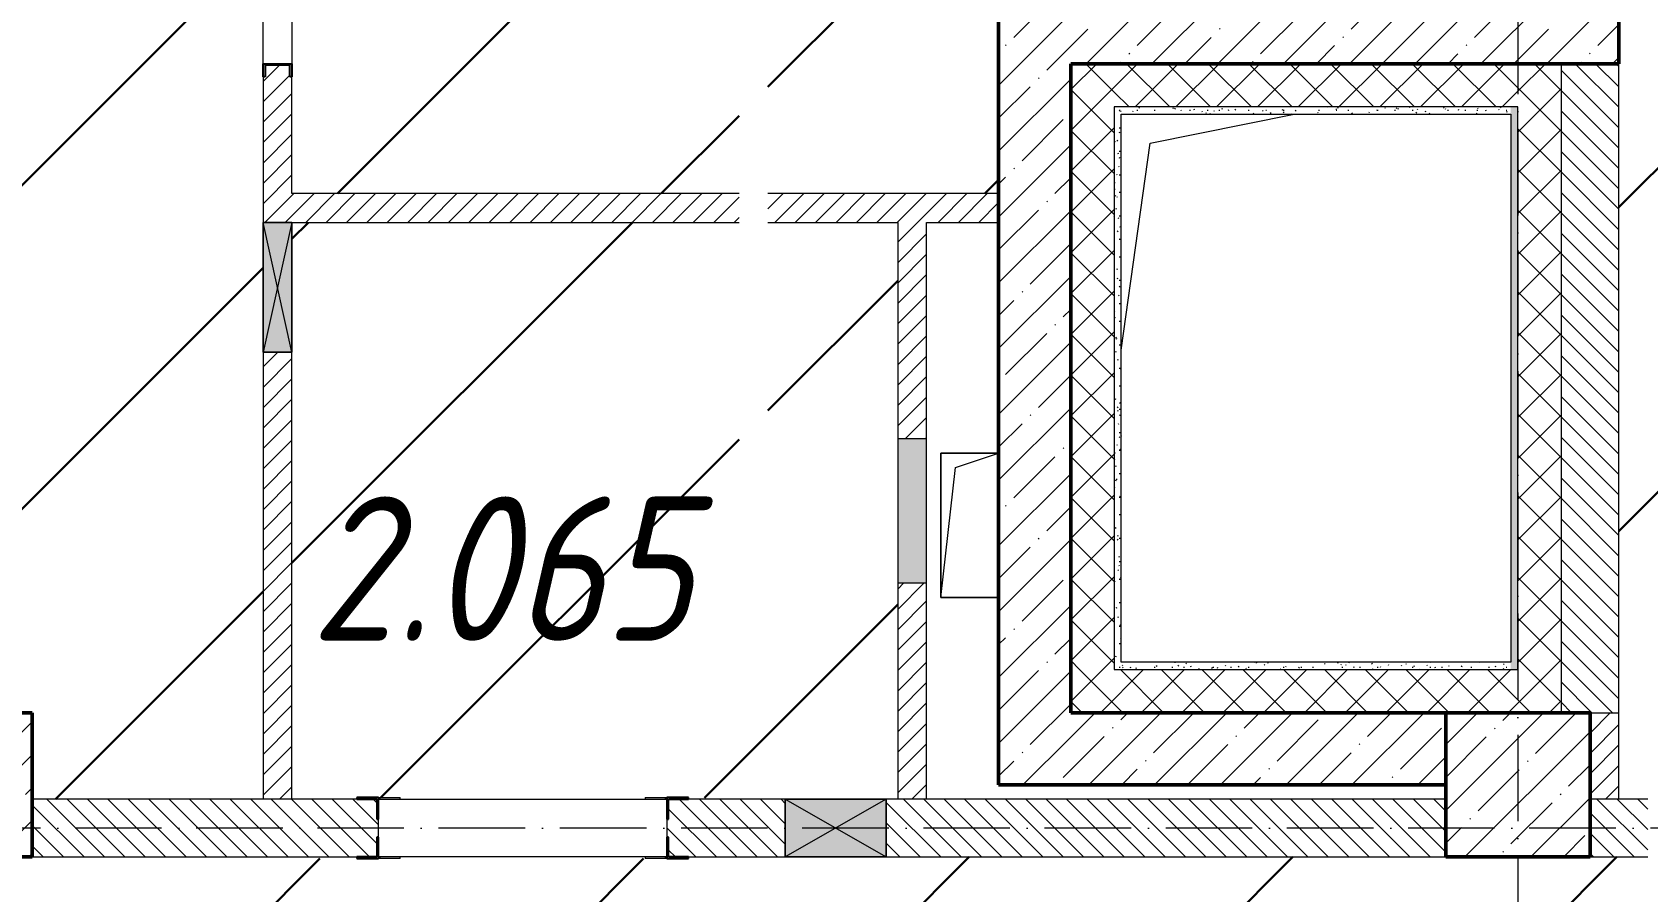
# Model space of a CAD drawing. Header units: millimetres. Extents: x -17017 to 628417, y -109036 to 199237.
# Drawn here: x 594568 to 600168, y 145845 to 148824 of the extents above; entities that cross this region are included whole.
import ezdxf

# ---------------------------------------------------------------- set-up
doc = ezdxf.new("R2010")
doc.units = ezdxf.units.MM
doc.linetypes.add('50_200_ШТРИХ_1Т_ш5_п1_п1_', pattern=[700, 500, -100, 0, -100])
for name, color, linetype, lineweight in [('3.1) ЖБ окна 1.2 м', 102, 'Continuous', 30), ('A-DETL-GENF-OTLN', 7, 'Continuous', 9), ('A-FLOR-____-OTLN', 7, 'Continuous', 9), ('A-GENM-____-MCUT', 7, 'Continuous', 25), ('A-GENM-____-OTLN', 7, 'Continuous', 9), ('A-GENM-____-OTLN-1', 7, 'Continuous', 25), ('A-GLAZ-____-OTLN', 7, 'Continuous', 9), ('A-WALL-____-MCUT', 7, 'Continuous', 13), ('A-WALL-____-MCUT-1', 7, 'Continuous', 9), ('A-WALL-____-MCUT-2', 7, 'Continuous', 50), ('A-WALL-____-PATT-1', 7, 'Continuous', 9), ('A-WALL-FNSH-MCUT-1', 7, 'Continuous', 9), ('I-WALL-____-OTLN', 7, 'Continuous', 9), ('S-COLS-____-MCUT', 7, 'Continuous', 50), ('S-COLS-____-OTLN', 7, 'Continuous', 9), ('S-GRID-____-OTLN-1', 7, '50_200_ШТРИХ_1Т_ш5_п1_п1_', 9), ('Марки помещений', 7, 'Continuous', 9), ('стяжа', 7, 'Continuous', 30)]:
    doc.layers.add(name, color=color, linetype=linetype, lineweight=lineweight)
doc.layers.add('A-WALL-____-PATT-2', color=7, linetype='Continuous', lineweight=9, true_color=0x787878)
doc.styles.add('ISOCPEUR_I_2', font='isocpeui.ttf', dxfattribs={"width": 0.85, "height": 2.3})
pattern_1 = [(45, (473308.1, 27070.75), (-561.266, 561.266), [])]
pattern_2 = [(45, (516567.8, 90784.41), (-35.35534, 35.35534), [])]
pattern_3 = [(135, (516567.8, 90784.41), (-35.35534, -35.35534), [])]
pattern_4 = [(45, (516567.8, 90784.41), (-114.04925, 114.04925), []), (45, (516681.85, 90784.41), (-114.04925, 114.04925), [201.612, -40.322, 3.353, -36.97])]
pattern_5 = [(0, (516567.798, 90784.408), (81.28, 20.32), [3.353, -57.607, 3.353, -57.607, -325.12]), (0, (516567.798, 90784.408), (81.28, 20.32), [-121.92, 3.353, -118.567, 3.353, -57.607, -142.24]), (0, (516567.798, 90784.408), (81.28, 20.32), [-304.8, 3.353, -37.287, 3.353, -98.247]), (120, (516598.278, 90794.568), (-58.2376362, 60.230545), [3.353, -57.607, 3.353, -57.607, -325.12]), (120, (516598.278, 90794.568), (-58.2376362, 60.230545), [-121.92, 3.353, -118.567, 3.353, -57.607, -142.24]), (120, (516598.278, 90794.568), (-58.2376362, 60.230545), [-304.8, 3.353, -37.287, 3.353, -98.247]), (240, (516608.438, 90835.208), (-23.0423638, -80.550545), [3.353, -57.607, 3.353, -57.607, -325.12]), (240, (516608.438, 90835.208), (-23.0423638, -80.550545), [-121.92, 3.353, -118.567, 3.353, -57.607, -142.24]), (240, (516608.438, 90835.208), (-23.0423638, -80.550545), [-304.8, 3.353, -37.287, 3.353, -98.247])]
pattern_6 = [(45, (516567.8, 90784.41), (-70.71068, 70.71068), []), (135, (516567.8, 90784.41), (-70.71068, -70.71068), [])]

# ---------------------------------------------------------------- blocks, each defined once
blk = doc.blocks.new('BSC_Колонна _Прямоугольная - 500х500-V37-АР1_План отверстий 2 этажа в осях 1-64_Ю-ЯЯ')
at = {"layer": 'S-COLS-____-OTLN'}
h = blk.add_hatch(dxfattribs=at)
h.set_pattern_fill('FP_47', color=256, style=0, pattern_type=2)
h.set_pattern_definition([(45, (-83150, -55431.04), (-114.04925, 114.04925), []), (45, (-83035.95, -55431.04), (-114.04925, 114.04925), [201.613, -40.323, 3.353, -36.97])])
h.paths.add_polyline_path([(-250, -250), (250, -250), (250, 250), (-250, 250)], flags=0)
at = {"layer": 'S-COLS-____-MCUT'}
for p, q in [((250, 250), (-250, 250)), ((-250, 250), (-250, -250)), ((250, -250), (250, 250)), ((-250, -250), (250, -250))]:
    blk.add_line(p, q, dxfattribs=at)
blk = doc.blocks.new('BSC_Колонна _Прямоугольная - 500х500-V41-АР1_План отверстий 2 этажа в осях 1-64_Ю-ЯЯ')
at = {"layer": 'S-COLS-____-OTLN'}
h = blk.add_hatch(dxfattribs=at)
h.set_pattern_fill('FP_51', color=256, style=0, pattern_type=2)
h.set_pattern_definition([(45, (-77750, -55431.04), (-114.04925, 114.04925), []), (45, (-77635.95, -55431.04), (-114.04925, 114.04925), [201.613, -40.323, 3.353, -36.97])])
h.paths.add_polyline_path([(-250, -250), (250, -250), (250, 250), (-250, 250)], flags=0)
at = {"layer": 'S-COLS-____-MCUT'}
for p, q in [((250, 250), (-250, 250)), ((-250, 250), (-250, -250)), ((250, -250), (250, 250)), ((-250, -250), (250, -250))]:
    blk.add_line(p, q, dxfattribs=at)
blk = doc.blocks.new('154_Стойка_СКБ_Швеллер - СМ-2180_100-28278555-АР1_План отверстий 2 этажа в осях 1-64_Ю-ЯЯ')
at = {"layer": 'A-GENM-____-MCUT'}
for p, q in [((125, 50), (171, 50)), ((125, -50), (125, 50)), ((129.5, 42.4), (129.5, -42.4)), ((171, 42.4), (129.5, 42.4)), ((171, 50), (171, 42.4)), ((171, -50), (125, -50)), ((129.5, -42.4), (171, -42.4)), ((171, -42.4), (171, -50))]:
    blk.add_line(p, q, dxfattribs=at)
blk = doc.blocks.new('154_Стойка_СКБ_Уголок - СМ-2180_200-28268025-АР1_План отверстий 2 этажа в осях 1-64_Ю-ЯЯ')
at = {"layer": 'A-GENM-____-MCUT'}
for p, q in [((125, 156), (125, 81)), ((200, 156), (125, 156)), ((131, 81), (131, 150)), ((131, 150), (200, 150)), ((200, 150), (200, 156)), ((125, 81), (131, 81)), ((131, 19), (125, 19)), ((125, 19), (125, -56)), ((131, -50), (131, 19)), ((125, -56), (200, -56)), ((200, -50), (131, -50)), ((200, -56), (200, -50))]:
    blk.add_line(p, q, dxfattribs=at)
blk = doc.blocks.new('Стойка_Влож_Уголок_Опорный - Уголок-28213941-АР1_План отверстий 2 этажа в осях 1-64_Ю-ЯЯ')
at = {"layer": 'A-GENM-____-OTLN'}
for p, q in [((-212, -6), (-212, 0)), ((0, 0), (0, -6)), ((-212, -75), (-212, -6)), ((-212, -6), (-206, -6)), ((-6, -6), (0, -6)), ((0, -6), (0, -75)), ((-212, -75), (-206, -75)), ((-6, -75), (0, -75))]:
    blk.add_line(p, q, dxfattribs=at)
blk = doc.blocks.new('AR_Отверстие Ниша - Лючок-32403779-АР1_План отверстий 2 этажа в осях 1-64_Ю-ЯЯ')
at = {"layer": 'A-GLAZ-____-OTLN'}
blk.add_hatch(color=256, dxfattribs=at).paths.add_polyline_path([(250, -50), (250, 50), (-250, 50), (-250, -50)], flags=0)
for p, q in [((250, 50), (-250, 50)), ((-250, 50), (-250, -50)), ((250, -50), (250, 50)), ((-250, -50), (250, -50))]:
    blk.add_line(p, q, dxfattribs=at)
blk = doc.blocks.new('AR_Отверстие прямоугольное _в плите_ - AR_Отверстие прямоугольное _в плите_-30229458-АР1_План отверстий 2 этажа в осях 1-64_Ю-ЯЯ')
at = {"layer": 'A-GENM-____-OTLN'}
for p, q in [((100, 250), (-100, 250)), ((-100, 250), (-100, -250)), ((-50, 200), (100, 250)), ((-100, -250), (-50, 200)), ((-100, -250), (100, -250))]:
    blk.add_line(p, q, dxfattribs=at)
blk = doc.blocks.new('AR_Отверстие прямоугольное _в плите_ - AR_Отверстие прямоугольное _в плите_-30552518-АР1_План отверстий 2 этажа в осях 1-64_Ю-ЯЯ')
at = {"layer": 'A-GENM-____-OTLN'}
for p, q in [((-550, 850), (-50, 950)), ((-650, 131.8), (-550, 850))]:
    blk.add_line(p, q, dxfattribs=at)
blk = doc.blocks.new('AR_Отверстие прямоугольное _в стене__БезПР - AR_Отверстие прямоугольное _в стене__БезПР-36428569-АР1_План отверстий 2 этажа в осях 1-64_Ю-ЯЯ')
at = {"layer": 'A-GLAZ-____-OTLN'}
blk.add_hatch(color=256, dxfattribs=at).paths.add_polyline_path([(225, -50), (225, 50), (-225, 50), (-225, -50), (-68.5, -50)], flags=0)
at = {"layer": 'A-DETL-GENF-OTLN'}
for p, q in [((-225, -50), (-225, 50)), ((-225, 50), (225, 50)), ((225, 50), (-225, -50)), ((-225, 50), (225, -50)), ((225, 50), (-225, 50)), ((-225, 50), (-225, -50)), ((225, 50), (225, -50)), ((225, -50), (225, 50)), ((225, -50), (-225, -50)), ((-225, -50), (225, -50))]:
    blk.add_line(p, q, dxfattribs=at)
at = {"layer": 'A-GLAZ-____-OTLN'}
blk.add_line((225, 50), (-225, 50), dxfattribs=at)
blk = doc.blocks.new('AR_Отверстие прямоугольное _в стене_ - AR_Отверстие прямоугольное _в стене__ОВ-36829206-АР1_План отверстий 2 этажа в осях 1-64_Ю-ЯЯ')
at = {"layer": 'A-GLAZ-____-OTLN'}
blk.add_hatch(color=256, dxfattribs=at).paths.add_polyline_path([(175, -100), (175, 100), (-175, 100), (-175, -100)], flags=0)
at = {"layer": 'A-DETL-GENF-OTLN'}
for p, q in [((-175, -100), (-175, 100)), ((-175, 100), (175, 100)), ((175, 100), (-175, -100)), ((-175, 100), (175, -100)), ((175, 100), (-175, 100)), ((-175, 100), (-175, -100)), ((175, 100), (175, -100)), ((175, -100), (175, 100)), ((175, -100), (-175, -100)), ((-175, -100), (175, -100))]:
    blk.add_line(p, q, dxfattribs=at)
blk = doc.blocks.new('2этаж')
at = {"layer": 'S-GRID-____-OTLN-1', "color": 251, "ltscale": 0.6, "true_color": 0x636466}
for p, q in [((67558.3, 549908.8), (67558.3, 498997)), ((88482.7, 514297), (-20260.4, 514297))]:
    blk.add_line(p, q, dxfattribs=at)

msp = doc.modelspace()

# ---------------------------------------------------------------- hatches: boundary and pattern name
at = {"layer": 'A-WALL-____-PATT-1'}
h = msp.add_hatch(dxfattribs=at)
h.set_pattern_fill('FP_5', color=256, style=0, pattern_type=2)
h.set_pattern_definition(pattern_2)
h.paths.add_polyline_path([(595467.8, 146165.5), (595467.8, 147715.5), (595367.8, 147715.5), (595367.8, 146165.5)], flags=0)
h.paths.add_polyline_path([(595375.4, 148165.5), (595467.8, 148165.5), (595467.8, 148669.5), (595460.2, 148669.5), (595460.2, 148711), (595375.4, 148711), (595375.4, 148669.5), (595367.8, 148669.5), (595367.8, 148165.5)], flags=0)
h.paths.add_polyline_path([(595375.4, 149870), (595460.2, 149870), (595460.2, 149911.5), (595467.8, 149911.5), (595467.8, 150895.5), (595367.8, 150895.5), (595367.8, 149911.5), (595375.4, 149911.5)], flags=0)
h = msp.add_hatch(dxfattribs=at)
h.set_pattern_fill('FP_13', color=256, style=0, pattern_type=2)
h.set_pattern_definition(pattern_4)
h.paths.add_polyline_path([(597917.8, 146215.5), (598167.8, 146215.5), (598167.8, 148965.5), (597917.8, 148965.5), (597917.8, 148009)], flags=0)
h = msp.add_hatch(dxfattribs=at)
h.set_pattern_fill('FP_13', color=256, style=0, pattern_type=2)
h.set_pattern_definition(pattern_4)
h.paths.add_polyline_path([(600067.8, 148715.5), (600067.8, 148965.5), (598167.8, 148965.5), (598167.8, 148715.5), (599625.1, 148715.5)], flags=0)
h = msp.add_hatch(dxfattribs=at)
h.set_pattern_fill('FP_1', color=256, style=0, pattern_type=2)
h.set_pattern_definition(pattern_6)
h.paths.add_polyline_path([(598167.8, 146615.5), (598317.8, 146615.5), (598317.8, 148715.5), (598167.8, 148715.5), (598167.8, 146640.5)], flags=0)
h = msp.add_hatch(dxfattribs=at)
h.set_pattern_fill('FP_1', color=256, style=0, pattern_type=2)
h.set_pattern_definition(pattern_6)
h.paths.add_polyline_path([(599625.1, 148565.5), (599717.8, 148565.5), (599717.8, 148715.5), (598317.8, 148715.5), (598317.8, 148565.5), (598342.8, 148565.5)], flags=0)
h = msp.add_hatch(dxfattribs=at)
h.set_pattern_fill('FP_1', color=256, style=0, pattern_type=2)
h.set_pattern_definition(pattern_6)
h.paths.add_polyline_path([(599717.8, 146465.5), (599867.8, 146465.5), (599867.8, 148715.5), (599717.8, 148715.5), (599717.8, 146615.5)], flags=0)
h = msp.add_hatch(dxfattribs=at)
h.set_pattern_fill('FP_6', color=256, style=0, pattern_type=2)
h.set_pattern_definition(pattern_3)
h.paths.add_polyline_path([(600067.8, 146465.5), (600067.8, 148715.5), (599867.8, 148715.5), (599867.8, 146465.5), (599967.8, 146465.5)], flags=0)
h = msp.add_hatch(dxfattribs=at)
h.set_pattern_fill('FP_5', color=256, style=0, pattern_type=2)
h.set_pattern_definition(pattern_2)
h.paths.add_polyline_path([(597117.8, 148165.5), (597917.8, 148165.5), (597917.8, 148265.5), (597117.8, 148265.5), (597117.8, 148186.9)], flags=0)
h.paths.add_polyline_path([(596090.1, 148165.5), (597017.8, 148165.5), (597017.8, 148265.5), (595467.8, 148265.5), (595467.8, 148165.5)], flags=0)
h = msp.add_hatch(dxfattribs=at)
h.set_pattern_fill('FP_5', color=256, style=0, pattern_type=2)
h.set_pattern_definition(pattern_2)
h.paths.add_polyline_path([(597667.8, 146165.5), (597667.8, 146915.5), (597567.8, 146915.5), (597567.8, 146165.5)], flags=0)
h.paths.add_polyline_path([(597567.8, 147415.5), (597667.8, 147415.5), (597667.8, 148165.5), (597567.8, 148165.5), (597567.8, 148009)], flags=0)
h = msp.add_hatch(dxfattribs=at)
h.set_pattern_fill('FP_1', color=256, style=0, pattern_type=2)
h.set_pattern_definition(pattern_6)
h.paths.add_polyline_path([(599625.1, 146465.5), (599717.8, 146465.5), (599717.8, 146615.5), (598167.8, 146615.5), (598167.8, 146465.5), (599467.8, 146465.5)], flags=0)
h = msp.add_hatch(dxfattribs=at)
h.set_pattern_fill('FP_13', color=256, style=0, pattern_type=2)
h.set_pattern_definition(pattern_4)
h.paths.add_polyline_path([(599467.8, 146215.5), (599467.8, 146465.5), (598167.8, 146465.5), (598167.8, 146215.5)], flags=0)
h = msp.add_hatch(dxfattribs=at)
h.set_pattern_fill('FP_5', color=256, style=0, pattern_type=2)
h.set_pattern_definition(pattern_2)
h.paths.add_polyline_path([(600067.8, 146165.5), (600067.8, 146465.5), (599967.8, 146465.5), (599967.8, 146165.5)], flags=0)
h = msp.add_hatch(dxfattribs=at)
h.set_pattern_fill('FP_6', color=256, style=0, pattern_type=2)
h.set_pattern_definition(pattern_3)
h.paths.add_polyline_path([(599467.8, 145965.5), (599467.8, 146165.5), (597527.8, 146165.5), (597527.8, 145965.5), (597857.6, 145965.5)], flags=0)
h.paths.add_polyline_path([(596773.8, 145965.5), (597177.8, 145965.5), (597177.8, 146165.5), (596773.8, 146165.5), (596773.8, 146096.5), (596767.8, 146096.5), (596767.8, 146034.5), (596773.8, 146034.5), (596773.8, 145965.9)], flags=0)
h.paths.add_polyline_path([(595761.8, 145965.5), (595761.8, 146034.5), (595767.8, 146034.5), (595767.8, 146096.5), (595761.8, 146096.5), (595761.8, 146165.5), (594567.8, 146165.5), (594567.8, 145965.5), (595692.8, 145965.5)], flags=0)
h = msp.add_hatch(dxfattribs=at)
h.set_pattern_fill('FP_6', color=256, style=0, pattern_type=2)
h.set_pattern_definition(pattern_3)
h.paths.add_polyline_path([(604232.8, 145965.5), (604232.8, 146165.5), (604117.8, 146165.5), (604117.8, 146162.5), (604070.8, 146161.8), (604070.8, 145968.5), (604117.8, 145968.5), (604117.8, 145965.5)], flags=0)
h.paths.add_polyline_path([(602492.8, 145965.5), (602911.8, 145965.5), (602911.8, 146034.5), (602917.8, 146034.5), (602917.8, 146096.5), (602911.8, 146096.5), (602911.8, 146165.5), (602423.8, 146165.5), (602423.8, 146096.5), (602417.8, 146096.5), (602417.8, 146034.5), (602423.8, 146034.5), (602423.8, 145965.5)], flags=0)
h.paths.add_polyline_path([(600467.8, 145965.5), (601261.8, 145966.4), (601261.8, 146034.5), (601267.8, 146034.5), (601267.8, 146096.5), (601261.8, 146096.5), (601261.8, 146165.5), (600467.8, 146165.5), (600467.8, 146088.5)], flags=0)
h.paths.add_polyline_path([(600167.8, 145965.5), (600167.8, 146165.5), (599967.8, 146165.5), (599967.8, 145965.5)], flags=0)
at = {"layer": 'A-WALL-____-PATT-2'}
h = msp.add_hatch(dxfattribs=at)
h.set_pattern_fill('FP_164', color=256, style=0, pattern_type=2)
h.set_pattern_definition(pattern_5)
h.paths.add_polyline_path([(598342.8, 146640.5), (598342.8, 148565.5), (598317.8, 148565.5), (598317.8, 146640.5)], flags=0)
h = msp.add_hatch(dxfattribs=at)
h.set_pattern_fill('FP_164', color=256, style=0, pattern_type=2)
h.set_pattern_definition(pattern_5)
h.paths.add_polyline_path([(599692.8, 148540.5), (599692.8, 148565.5), (598342.8, 148565.5), (598342.8, 148540.5), (599625.1, 148540.5)], flags=0)
h = msp.add_hatch(dxfattribs=at)
h.set_pattern_fill('FP_164', color=256, style=0, pattern_type=2)
h.set_pattern_definition(pattern_5)
h.paths.add_polyline_path([(599692.8, 146615.5), (599717.8, 146615.5), (599717.8, 148565.5), (599692.8, 148565.5), (599692.8, 146640.5)], flags=0)
h = msp.add_hatch(dxfattribs=at)
h.set_pattern_fill('FP_164', color=256, style=0, pattern_type=2)
h.set_pattern_definition(pattern_5)
h.paths.add_polyline_path([(599692.8, 146615.5), (599692.8, 146640.5), (598317.8, 146640.5), (598317.8, 146615.5), (599625.1, 146615.5)], flags=0)
at = {"layer": 'стяжа'}
h = msp.add_hatch(dxfattribs=at)
h.set_pattern_fill('ANSI31', color=5, scale=250)
h.set_pattern_definition(pattern_1)
h.paths.add_polyline_path([(594667.8, 152960.5), (594667.8, 153310.5), (594667.8, 153665.5), (594067.8, 153665.5), (594067.8, 154165.5), (594167.8, 154165.5), (594167.8, 154865.5), (591577.8, 154865.5), (591577.8, 153965.5), (591567.8, 153965.5), (591567.8, 146165.5), (591792.8, 146165.5), (591792.8, 146171.5), (591867.8, 146171.5), (591873.8, 146171.5), (591942.8, 146171.5), (592017.8, 146165.5), (592717.8, 146165.5), (592942.8, 146165.5), (592942.8, 146171.5), (593011.8, 146171.5), (593017.8, 146171.5), (593092.8, 146171.5), (593217.8, 146165.5), (593917.8, 146165.5), (594067.8, 146165.5), (594067.8, 146465.5), (594567.8, 146465.5), (594567.8, 146165.5), (595367.8, 146165.5), (595367.8, 147715.5), (595367.8, 148165.5), (595367.8, 148669.5), (595367.8, 148715.5), (595367.8, 149105.5), (595367.8, 149365.5), (595367.8, 149865.5), (595367.8, 149911.5), (595367.8, 150165.5), (594767.8, 150165.5), (594067.8, 150165.5), (594067.8, 150665.5), (594067.8, 151615.5), (594667.8, 151615.5), (594667.8, 152469.5), (594667.8, 152515.5)])
h.paths.add_polyline_path([(599367.8, 153665.5), (599367.8, 154165.5), (599367.8, 154865.5), (598792.8, 154865.5), (598167.8, 154865.5), (597067.8, 154865.5), (596542.8, 154865.5), (596542.8, 154859.5), (596467.8, 154859.5), (594967.8, 154865.5), (594767.8, 154865.5), (594767.8, 154165.5), (594767.8, 153665.5), (594767.8, 153310.5), (594767.8, 152960.5), (594767.8, 152515.5), (594767.8, 152469.5), (594767.8, 152385.5), (599367.8, 152385.5)])
h.paths.add_polyline_path([(598967.8, 153465.5), (598967.8, 153665.5), (599167.8, 153665.5), (599167.8, 153465.5)], flags=16)
h.paths.add_polyline_path([(598967.8, 149715.5), (598967.8, 150795.5), (597517.8, 150795.5), (597467.8, 150795.5), (595817.8, 150795.5), (595517.8, 150795.5), (595467.8, 150795.5), (595467.8, 149911.5), (595467.8, 149865.5), (595467.8, 149365.5), (595467.8, 149105.5), (595467.8, 148715.5), (595467.8, 148669.5), (595467.8, 148265.5), (597017.8, 148265.5), (597017.8, 148690.5), (597117.8, 148690.5), (597117.8, 148265.5), (597917.8, 148265.5), (597917.8, 148965.5), (598967.8, 148965.5), (598967.8, 149215.5)])
h.paths.add_polyline_path([(597067.8, 149965.1), (597067.8, 150165.1), (597267.8, 150165.1), (597267.8, 149965.1)], flags=16)
h.paths.add_polyline_path([(597712.8, 149110.5), (597732.8, 149110.5), (597732.8, 149000.5), (597882.8, 149000.5), (597882.8, 148980.5), (597712.8, 148980.5)], flags=16)
h.paths.add_polyline_path([(597712.8, 149760.5), (597712.8, 150000.5), (597732.8, 150000.5), (597732.8, 149890.5), (598932.8, 149890.5), (598932.8, 149870.5), (597732.8, 149870.5), (597732.8, 149760.5)], flags=16)
h.paths.add_polyline_path([(597712.8, 150650.5), (597712.8, 150760.5), (597732.8, 150760.5), (597732.8, 150650.5)], flags=16)
h.paths.add_polyline_path([(597567.8, 147415.5), (597567.8, 148165.5), (597117.8, 148165.5), (597117.8, 147390.5), (597017.8, 147390.5), (597017.8, 148165.5), (595467.8, 148165.5), (595467.8, 147715.5), (595467.8, 146165.5), (595692.8, 146165.5), (595692.8, 146171.5), (595767.8, 146171.5), (595773.8, 146171.5), (595842.8, 146171.5), (596692.8, 146165.9), (596692.8, 146171.5), (596761.8, 146171.5), (596767.8, 146171.5), (596842.8, 146171.5), (597177.8, 146165.5), (597527.8, 146165.5), (597567.8, 146165.5), (597567.8, 146915.5)])
h = msp.add_hatch(dxfattribs=at)
h.set_pattern_fill('ANSI31', color=5, scale=250)
h.set_pattern_definition(pattern_1)
h.paths.add_polyline_path([(605617.8, 148065.5), (605611.8, 148065.5), (605611.8, 148140.5), (605617.8, 150165.5), (605117.8, 150165.5), (605117.8, 150565.5), (603963.8, 150565.5), (603917.8, 150565.5), (602917.8, 150565.5), (602871.8, 150565.5), (602717.8, 150565.5), (602717.8, 148215.5), (602717.8, 148165.5), (602717.8, 146165.5), (602842.8, 146165.5), (602842.8, 146171.5), (602917.8, 146171.5), (602923.8, 146171.5), (602992.8, 146171.5), (603227.8, 146165.5), (603677.8, 146165.5), (604067.8, 146165.5), (604117.8, 146165.5), (604232.8, 146165.5), (604432.8, 146165.5), (605317.8, 146165.5), (605317.8, 146465.5), (605617.8, 146465.5), (605617.8, 146790.5), (605611.8, 146790.5), (605611.8, 146865.5)])
h.paths.add_polyline_path([(602617.8, 150165.5), (602463.8, 150165.5), (602417.8, 150165.5), (601267.8, 150165.5), (601221.8, 150165.5), (600467.8, 150165.5), (600167.8, 150165.5), (600067.8, 150165.5), (600067.8, 148965.5), (600067.8, 148715.5), (600067.8, 146465.5), (600067.8, 146165.5), (600167.8, 146165.5), (600467.8, 146165.5), (601192.8, 146165.5), (601192.8, 146171.5), (601267.8, 146171.5), (601273.8, 146171.5), (601342.8, 146171.5), (601577.8, 146165.5), (602027.8, 146165.5), (602342.8, 146165.5), (602342.8, 146171.5), (602411.8, 146171.5), (602417.8, 146171.5), (602492.8, 146171.5), (602617.8, 146169.3), (602617.8, 148165.5), (602617.8, 148215.5)])
h.paths.add_polyline_path([(602617.8, 154065.5), (602417.8, 154065.5), (601917.8, 154065.5), (600067.8, 154065.5), (600067.8, 153665.5), (600067.8, 153039.5), (600073.8, 153039.5), (600073.8, 152491.5), (600067.8, 152165.5), (600067.8, 152115.5), (600067.8, 150665.5), (600067.8, 150265.5), (600167.8, 150265.5), (600467.8, 150265.5), (601221.8, 150265.5), (601267.8, 150265.5), (602417.8, 150265.5), (602463.8, 150265.5), (602617.8, 150265.5), (602617.8, 151885.5), (602617.8, 152145.5), (602617.8, 152365.5), (602617.8, 152415.5)])
h.paths.add_polyline_path([(602092.8, 153465.5), (602092.8, 153665.5), (602292.8, 153665.5), (602292.8, 153465.5)], flags=16)
h.paths.add_polyline_path([(605617.8, 153665.5), (605117.8, 153665.5), (605117.8, 154065.5), (602717.8, 154065.5), (602717.8, 152415.5), (602717.8, 152365.5), (602717.8, 152145.5), (602717.8, 151885.5), (602717.8, 150665.5), (602871.8, 150665.5), (602917.8, 150665.5), (603917.8, 150665.5), (603963.8, 150665.5), (605117.8, 150665.5), (605117.8, 151045.5), (605117.8, 151545.5), (605117.8, 152215.5), (605617.8, 152215.5)])
h.paths.add_polyline_path([(605267.8, 152265.2), (605267.8, 152465.2), (605467.8, 152465.2), (605467.8, 152265.2)], flags=16)
h = msp.add_hatch(dxfattribs=at)
h.set_pattern_fill('ANSI31', color=5, scale=250)
h.set_pattern_definition(pattern_1)
h.paths.add_polyline_path([(594067.8, 142315.5), (594067.8, 142465.5), (594067.8, 142965.5), (594067.8, 143465.5), (594567.8, 143465.5), (595067.8, 143465.5), (596252.8, 143465.5), (596602.8, 143465.5), (599867.8, 143465.5), (599867.8, 142965.5), (599967.8, 142965.5), (600167.8, 142965.5), (600867.8, 142965.5), (602277.8, 142965.5), (602977.8, 142965.5), (604232.8, 142965.5), (604232.8, 145965.5), (604117.8, 145965.5), (604067.8, 145965.5), (603677.8, 145965.5), (603227.8, 145965.5), (602992.8, 145965.5), (602992.8, 145959.5), (602923.8, 145959.5), (602917.8, 145959.5), (602842.8, 145959.5), (602492.8, 145965.5), (602492.8, 145959.5), (602417.8, 145959.5), (602411.8, 145959.5), (602342.8, 145959.5), (602027.8, 145965.5), (601577.8, 145965.5), (601342.8, 145965.5), (601342.8, 145959.5), (601273.8, 145959.5), (601267.8, 145959.5), (601192.8, 145959.5), (600467.8, 145965.5), (600167.8, 145965.5), (599967.8, 145965.5), (599467.8, 145965.5), (597527.8, 145965.5), (597177.8, 145965.5), (596842.8, 145965.5), (596842.8, 145959.5), (596767.8, 145959.5), (596761.8, 145959.5), (596692.8, 145959.5), (595842.8, 145965), (595842.8, 145959.5), (595773.8, 145959.5), (595767.8, 145959.5), (595692.8, 145959.5), (594567.8, 145965.5), (594067.8, 145965.5), (593917.8, 145965.5), (593217.8, 145965.5), (593092.8, 145965.5), (593092.8, 145959.5), (593017.8, 145959.5), (593011.8, 145959.5), (592942.8, 145959.5), (592717.8, 145965.5), (592017.8, 145965.5), (591942.8, 145965.5), (591942.8, 145959.5), (591873.8, 145959.5), (591867.8, 145959.5), (591792.8, 145959.5), (591567.8, 145965.5), (591567.8, 145915.5), (591567.8, 145415.5), (591517.8, 145415.5), (591517.8, 145315.5), (591317.8, 145315.5), (591317.8, 145240.5), (591323.8, 145240.5), (591323.8, 145165.5), (591317.8, 143365.5), (591323.8, 143365.5), (591323.8, 143290.5), (591317.8, 142965.5), (591567.8, 142965.5), (591567.8, 142465.5), (591517.8, 142465.5), (591517.8, 142365.5), (591317.8, 142365.5), (591317.8, 142240.5), (591323.8, 142240.5), (591323.8, 142165.5), (591317.8, 140365.5), (591323.8, 140365.5), (591323.8, 140290.5), (591317.8, 139240.5), (591323.8, 139240.5), (591323.8, 139165.5), (591317.8, 137365.5), (591323.8, 137365.5), (591323.8, 137290.5), (591317.8, 137215.5), (591567.8, 137215.5), (591567.8, 136715.5), (591517.8, 136715.5), (591517.8, 136615.5), (591317.8, 136615.5), (591317.8, 136240.5), (591323.8, 136240.5), (591323.8, 136165.5), (591317.8, 134365.5), (591323.8, 134365.5), (591323.8, 134290.5), (591317.8, 134265.5), (591567.8, 134265.5), (591567.8, 133965.5), (594067.8, 133965.5), (594067.8, 134265.5), (594567.8, 134265.5), (594567.8, 133965.5), (599467.8, 133965.5), (599467.8, 134265.5), (599967.8, 134265.5), (599967.8, 133965.5), (601442.8, 133965.5), (601442.8, 133971.5), (601517.8, 133971.5), (603517.8, 133965.5), (603517.8, 133971.5), (603592.8, 133971.5), (605317.8, 133965.5), (605317.8, 134265.5), (605317.8, 134440.5), (605311.8, 134440.5), (605311.8, 134515.5), (605317.8, 135465.5), (605317.8, 136465.5), (605317.8, 136615.5), (605311.8, 136615.5), (605311.8, 136690.5), (605317.8, 136715.5), (602767.8, 136715.5), (601667.8, 136715.5), (601442.8, 136715.5), (601442.8, 136709.5), (601367.8, 136709.5), (601361.8, 136709.5), (601292.8, 136709.5), (600292.8, 136715), (600292.8, 136709.5), (600223.8, 136709.5), (600217.8, 136709.5), (600142.8, 136709.5), (599967.8, 136715.5), (599467.8, 136715.5), (594567.8, 136715.5), (594067.8, 136715.5), (594067.8, 137215.5), (594067.8, 137715.5), (594067.8, 138285.6), (594067.8, 141815.5)])

# ---------------------------------------------------------------- linework, layer by layer
at = {"layer": 'A-FLOR-____-OTLN'}
for p, q in [((597717.8, 147365.5), (597917.8, 147365.5)), ((597717.8, 146865.5), (597717.8, 147365.5)), ((597917.8, 146865.5), (597717.8, 146865.5))]:
    msp.add_line(p, q, dxfattribs=at)
at = {"layer": 'A-WALL-____-MCUT'}
for p, q in [((599867.8, 148715.5), (599867.8, 146465.5)), ((600067.8, 146465.5), (600067.8, 148715.5)), ((599967.8, 146465.5), (600067.8, 146465.5)), ((595692.8, 146165.5), (594567.8, 146165.5)), ((597177.8, 146165.5), (596842.8, 146165.5)), ((599467.8, 146165.5), (597527.8, 146165.5)), ((600167.8, 146165.5), (599967.8, 146165.5)), ((595767.8, 146034.5), (595767.8, 146096.5)), ((596767.8, 146096.5), (596767.8, 146034.5)), ((594567.8, 145965.5), (595692.8, 145965.5)), ((596842.8, 145965.5), (597177.8, 145965.5)), ((597527.8, 145965.5), (599467.8, 145965.5)), ((599967.8, 145965.5), (600167.8, 145965.5))]:
    msp.add_line(p, q, dxfattribs=at)
at = {"layer": 'A-WALL-____-MCUT-1'}
for p, q in [((598317.8, 148565.5), (598317.8, 146615.5)), ((599717.8, 148565.5), (598317.8, 148565.5)), ((599717.8, 146615.5), (599717.8, 148565.5)), ((598317.8, 146615.5), (599717.8, 146615.5))]:
    msp.add_line(p, q, dxfattribs=at)
at = {"layer": 'A-WALL-____-MCUT-2'}
for p, q in [((597917.8, 148965.5), (597917.8, 146215.5)), ((600067.8, 148715.5), (600067.8, 148965.5)), ((598167.8, 146465.5), (598167.8, 148715.5)), ((598167.8, 148715.5), (600067.8, 148715.5)), ((599467.8, 146465.5), (598167.8, 146465.5)), ((597917.8, 146215.5), (599467.8, 146215.5))]:
    msp.add_line(p, q, dxfattribs=at)
at = {"layer": 'A-WALL-FNSH-MCUT-1'}
for p, q in [((595367.8, 148669.5), (595367.8, 148165.5)), ((595467.8, 148265.5), (595467.8, 148669.5)), ((598342.8, 146640.5), (598342.8, 148540.5)), ((598342.8, 148540.5), (599692.8, 148540.5)), ((599692.8, 148540.5), (599692.8, 146640.5)), ((597017.8, 148265.5), (595467.8, 148265.5)), ((597917.8, 148265.5), (597117.8, 148265.5)), ((595467.8, 148165.5), (597017.8, 148165.5)), ((597117.8, 148165.5), (597567.8, 148165.5)), ((597567.8, 148165.5), (597567.8, 147415.5)), ((597667.8, 148165.5), (597917.8, 148165.5)), ((597667.8, 147415.5), (597667.8, 148165.5)), ((595367.8, 147715.5), (595367.8, 146165.5)), ((595467.8, 146165.5), (595467.8, 147715.5)), ((597567.8, 146915.5), (597567.8, 146165.5)), ((597667.8, 146165.5), (597667.8, 146915.5)), ((599692.8, 146640.5), (598342.8, 146640.5)), ((600067.8, 146165.5), (600067.8, 146465.5))]:
    msp.add_line(p, q, dxfattribs=at)
at = {"layer": 'I-WALL-____-OTLN'}
for p, q in [((595367.8, 148715.5), (595367.8, 149105.5)), ((595467.8, 149105.5), (595467.8, 148715.5)), ((595767.8, 146165.5), (596767.8, 146165.5)), ((596767.8, 145965.5), (595767.8, 145965.5))]:
    msp.add_line(p, q, dxfattribs=at)

# ---------------------------------------------------------------- block references
at = {"layer": '3.1) ЖБ окна 1.2 м'}
msp.add_blockref('2этаж', (532159.5, -368231.5), dxfattribs=at)
at = {"layer": 'A-GENM-____-OTLN'}
for name, p in [('AR_Отверстие прямоугольное _в плите_ - AR_Отверстие прямоугольное _в плите_-30552518-АР1_План отверстий 2 этажа в осях 1-64_Ю-ЯЯ', (598992.8, 147590.5)), ('AR_Отверстие прямоугольное _в плите_ - AR_Отверстие прямоугольное _в плите_-30229458-АР1_План отверстий 2 этажа в осях 1-64_Ю-ЯЯ', (597817.8, 147115.5))]:
    msp.add_blockref(name, p, dxfattribs=at)
for p, rotation in [((595767.8, 146171.5), 89.99999999999957), ((596767.8, 145959.5), 269.9999999999995)]:
    msp.add_blockref('Стойка_Влож_Уголок_Опорный - Уголок-28213941-АР1_План отверстий 2 этажа в осях 1-64_Ю-ЯЯ', p, dxfattribs=dict(at, rotation=rotation))
at = {"layer": 'A-GENM-____-OTLN-1'}
for name, p, rotation in [('154_Стойка_СКБ_Швеллер - СМ-2180_100-28278555-АР1_План отверстий 2 этажа в осях 1-64_Ю-ЯЯ', (595417.8, 148840.5), 269.9999999999999), ('154_Стойка_СКБ_Уголок - СМ-2180_200-28268025-АР1_План отверстий 2 этажа в осях 1-64_Ю-ЯЯ', (595892.8, 146115.5), 180)]:
    msp.add_blockref(name, p, dxfattribs=dict(at, rotation=rotation))
msp.add_blockref('154_Стойка_СКБ_Уголок - СМ-2180_200-28268025-АР1_План отверстий 2 этажа в осях 1-64_Ю-ЯЯ', (596642.8, 146015.5), dxfattribs=at)
at = {"layer": 'A-GLAZ-____-OTLN'}
for name, p, rotation in [('AR_Отверстие прямоугольное _в стене__БезПР - AR_Отверстие прямоугольное _в стене__БезПР-36428569-АР1_План отверстий 2 этажа в осях 1-64_Ю-ЯЯ', (595417.8, 147940.5), 269.9999999999999), ('AR_Отверстие Ниша - Лючок-32403779-АР1_План отверстий 2 этажа в осях 1-64_Ю-ЯЯ', (597617.8, 147165.5), 270)]:
    msp.add_blockref(name, p, dxfattribs=dict(at, rotation=rotation))
msp.add_blockref('AR_Отверстие прямоугольное _в стене_ - AR_Отверстие прямоугольное _в стене__ОВ-36829206-АР1_План отверстий 2 этажа в осях 1-64_Ю-ЯЯ', (597352.8, 146065.5), dxfattribs=at)
at = {"layer": 'S-COLS-____-OTLN'}
for name, p in [('BSC_Колонна _Прямоугольная - 500х500-V41-АР1_План отверстий 2 этажа в осях 1-64_Ю-ЯЯ', (594317.8, 146215.5)), ('BSC_Колонна _Прямоугольная - 500х500-V37-АР1_План отверстий 2 этажа в осях 1-64_Ю-ЯЯ', (599717.8, 146215.5))]:
    msp.add_blockref(name, p, dxfattribs=at)

# ---------------------------------------------------------------- texts
at = {"layer": 'Марки помещений', "insert": (595532, 147215.2), "char_height": 500, "width": 785.654, "attachment_point": 1, "style": 'ISOCPEUR_I_2'}
msp.add_mtext('2.065', dxfattribs=at)

doc.saveas('drawing.dxf')
